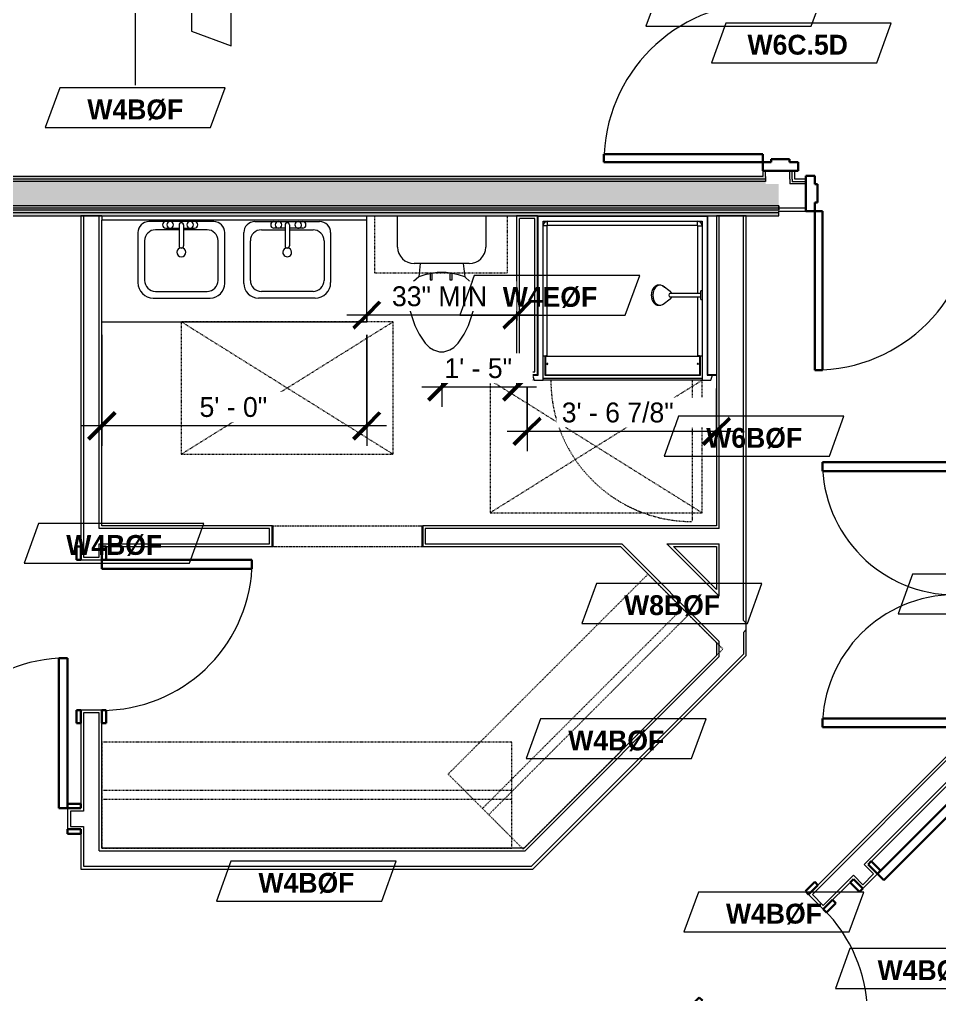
# Model space of a CAD drawing. Header units: inches. Extents: x -4010 to -1872, y 9846 to 12241.
# Drawn here: x -3673.7 to -3465.3, y 10167.8 to 10388.6 of the extents above; entities that cross this region are included whole.
import ezdxf

# ---------------------------------------------------------------- set-up
doc = ezdxf.new("R2010")
doc.units = ezdxf.units.IN
doc.header["$MEASUREMENT"] = 0
doc.linetypes.add('Dash', pattern=[0.25, 0.125, -0.125])
doc.linetypes.add('Overhead', pattern=[0.15625, 0.09375, -0.0625])
for name, color, linetype, lineweight in [('0-1', 7, 'Continuous', 5), ('0-3', 8, 'Continuous', 9), ('A-ANNO-DIMS', 211, 'Continuous', 9), ('A-ANNO-DIMS-48', 211, 'Continuous', 9), ('A-DETL-GENF-3', 92, 'Overhead', 9), ('A-DETL-MEDM', 33, 'Continuous', 30), ('A-DOOR-1', 7, 'Continuous', 9), ('A-DOOR-2', 10, 'Continuous', 30), ('A-DOOR-3', 31, 'Continuous', 9), ('A-DOOR-4', 31, 'Continuous', 30), ('A-DOOR-FRAM-2', 10, 'Continuous', 30), ('A-DOOR-FRAM-3', 31, 'Continuous', 30), ('A-GENM', 5, 'Continuous', 9), ('A-GENM-HDLN', 13, 'Dash', 9), ('A-WALL', 113, 'Continuous', 18), ('A-WALL-2', 250, 'Continuous', 18), ('A-WALL-3', 113, 'Continuous', 9), ('A-WALL-IDEN', 211, 'Continuous', 9), ('I-WALL-1', 21, 'Continuous', 18), ('I-WALL-2', 241, 'Continuous', 5), ('I-WALL-3', 7, 'Continuous', 9), ('I-WALL-4', 2, 'Continuous', 9), ('P-SANR-FIXT', 6, 'Continuous', 9), ('P-SANR-FIXT-HDLN', 131, 'Dash', 9), ('Q-CASE', 31, 'Continuous', 9), ('Q-CASE-2', 31, 'Dash', 9), ('Q-CASE-HDLN', 31, 'Dash', 9)]:
    doc.layers.add(name, color=color, linetype=linetype, lineweight=lineweight)
doc.styles.add('Century Gothic', font='ufonts.com_century-gothic.ttf', dxfattribs={"height": 4.5})
doc.styles.add('Century Gothic_B', font='GOTHICB.TTF', dxfattribs={"height": 4.5})
doc.dimstyles.new('OD_1__HACK_2', dxfattribs={"dimscale": 12, "dimtxt": 4.698757, "dimasz": 0.5, "dimexe": 0.375, "dimexo": 0.25, "dimgap": 0.0625, "dimtad": 1, "dimdec": 4, "dimrnd": 0.0625, "dimzin": 3, "dimdsep": 46, "dimlunit": 4, "dimtxsty": 'Century Gothic', "dimblk1": 'OBLIQUE', "dimblk2": 'OBLIQUE', "dimsah": 1, "dimcen": 0.09, "dimdle": 0.375, "dimazin": 0, "dimtfac": 1, "dimtdec": 4, "dimtix": 1, "dimtmove": 0, "dimatfit": 3, "dimfxl": 1, "dimtvp": 1, "dimtfill": 1, "dimfrac": 2, "dimtolj": 1, "dimtzin": 0, "dimarcsym": 2})

# ---------------------------------------------------------------- blocks, each defined once
blk = doc.blocks.new('HOLLOW METAL - UNIT DOOR-2191978-UNITS PLANS - 3RD FLOOR')
at = {"layer": 'A-DOOR-1'}
blk.add_arc((18, 3.875), 36, 90, 180, dxfattribs=at)
at = {"layer": 'A-DOOR-2'}
for p, q in [((18, 39.875), (16.25, 39.875)), ((16.25, 39.875), (16.25, 3.875)), ((18, 3.875), (18, 39.875)), ((16.25, 3.875), (18, 3.875))]:
    blk.add_line(p, q, dxfattribs=at)
at = {"layer": 'A-DOOR-FRAM-2'}
for p, q in [((-18, 3.875), (-20, 3.875)), ((-20, 3.875), (-20, -4.125)), ((-18, 1.9375), (-18, 3.875)), ((18, 3.875), (18, 1.9375)), ((20, 3.875), (18, 3.875)), ((20, -4.125), (20, 3.875)), ((-17.375, 1.9375), (-18, 1.9375)), ((-17.375, -2.1875), (-17.375, 1.9375)), ((18, 1.9375), (17.375, 1.9375)), ((17.375, 1.9375), (17.375, -2.1875)), ((-18, -4.125), (-18, -2.1875)), ((-18, -2.1875), (-17.375, -2.1875)), ((17.375, -2.1875), (18, -2.1875)), ((18, -2.1875), (18, -4.125)), ((-20, -4.125), (-18, -4.125)), ((18, -4.125), (20, -4.125))]:
    blk.add_line(p, q, dxfattribs=at)
blk = doc.blocks.new('HOLLOW METAL - UNIT DOOR-2191977-UNITS PLANS - 3RD FLOOR')
at = {"layer": 'A-DOOR-1'}
blk.add_arc((18, -3.875), 36, 180, 270, dxfattribs=at)
at = {"layer": 'A-DOOR-2'}
for p, q in [((16.25, -3.875), (18, -3.875)), ((16.25, -39.875), (16.25, -3.875)), ((18, -3.875), (18, -39.875)), ((18, -39.875), (16.25, -39.875))]:
    blk.add_line(p, q, dxfattribs=at)
at = {"layer": 'A-DOOR-FRAM-2'}
for p, q in [((-20, 4.125), (-18, 4.125)), ((-20, -3.875), (-20, 4.125)), ((-18, 4.125), (-18, 2.1875)), ((18, 4.125), (20, 4.125)), ((18, 2.1875), (18, 4.125)), ((20, 4.125), (20, -3.875)), ((-18, 2.1875), (-17.375, 2.1875)), ((-17.375, 2.1875), (-17.375, -1.9375)), ((17.375, 2.1875), (18, 2.1875)), ((17.375, -1.9375), (17.375, 2.1875)), ((-18, -1.9375), (-18, -3.875)), ((-17.375, -1.9375), (-18, -1.9375)), ((18, -1.9375), (17.375, -1.9375)), ((18, -3.875), (18, -1.9375)), ((-18, -3.875), (-20, -3.875)), ((20, -3.875), (18, -3.875))]:
    blk.add_line(p, q, dxfattribs=at)
blk = doc.blocks.new('CTR - 1st Phase - Common Walls_rvt-1-UNITS PLANS - 3RD FLOOR')
at = {"layer": 'I-WALL-1'}
blk.add_hatch(color=256, dxfattribs=at).paths.add_polyline_path([(-3501.67, 10344.15), (-3501.67, 10344.78), (-3852.47, 10344.78), (-3852.47, 10344.15), (-3512.01, 10344.15)], flags=0)
at = {"layer": 'I-WALL-2'}
for points in [[(-3504.67, 10352.4), (-3504.67, 10353.03), (-3757.49, 10353.03), (-3757.49, 10352.84), (-3795.49, 10352.84), (-3795.49, 10353.03), (-3852.47, 10353.03), (-3852.47, 10352.4), (-3529.16, 10352.4)], [(-3504.67, 10351.9), (-3504.67, 10352.4), (-3852.47, 10352.4), (-3852.47, 10351.9), (-3529.16, 10351.9)], [(-3501.67, 10346.4), (-3501.67, 10351.34), (-3504.67, 10351.34), (-3504.67, 10351.9), (-3852.47, 10351.9), (-3852.47, 10346.4), (-3512.01, 10346.4)], [(-3501.67, 10345.9), (-3501.67, 10346.4), (-3852.47, 10346.4), (-3852.47, 10345.9), (-3512.01, 10345.9)], [(-3501.67, 10345.4), (-3501.67, 10345.9), (-3852.47, 10345.9), (-3852.47, 10345.4), (-3512.01, 10345.4)], [(-3501.67, 10344.78), (-3501.67, 10345.4), (-3852.47, 10345.4), (-3852.47, 10344.78), (-3512.01, 10344.78)]]:
    blk.add_hatch(color=256, dxfattribs=at).paths.add_polyline_path(points, flags=0)
at = {"layer": 'A-WALL-2'}
for p, q in [((-3504.67, 10353.03), (-3504.67, 10354.31)), ((-3504.67, 10353.03), (-3504.67, 10352.4)), ((-3499.17, 10352.46), (-3499.17, 10354.31)), ((-3498.67, 10352.46), (-3498.67, 10354.31)), ((-3504.67, 10352.4), (-3852.47, 10352.4)), ((-3504.67, 10351.9), (-3852.47, 10351.9)), ((-3504.67, 10352.4), (-3504.67, 10351.9)), ((-3499.17, 10352.46), (-3499.17, 10351.84)), ((-3499.17, 10351.84), (-3499.17, 10351.34)), ((-3495.52, 10351.34), (-3499.17, 10351.34)), ((-3498.67, 10352.46), (-3498.67, 10351.84)), ((-3495.52, 10351.84), (-3498.67, 10351.84)), ((-3501.67, 10346.4), (-3852.47, 10346.4)), ((-3501.67, 10345.9), (-3501.67, 10346.4)), ((-3501.67, 10346.4), (-3501.67, 10345.9)), ((-3501.67, 10345.9), (-3852.47, 10345.9)), ((-3501.67, 10345.4), (-3852.47, 10345.4)), ((-3501.67, 10344.78), (-3852.47, 10344.78)), ((-3501.67, 10345.84), (-3501.67, 10345.9)), ((-3501.67, 10345.9), (-3501.67, 10345.84)), ((-3501.67, 10345.4), (-3501.67, 10345.84)), ((-3495.52, 10345.84), (-3501.67, 10345.84)), ((-3501.67, 10345.84), (-3501.67, 10345.4))]:
    blk.add_line(p, q, dxfattribs=at)
at = {"layer": 'I-WALL-3'}
for p, q in [((-3505.3, 10353.03), (-3757.49, 10353.03)), ((-3505.3, 10354.31), (-3505.3, 10353.03)), ((-3498.05, 10352.46), (-3498.05, 10354.31)), ((-3495.52, 10352.46), (-3498.05, 10352.46)), ((-3852.47, 10344.15), (-3556.3, 10344.15)), ((-3517.8, 10344.15), (-3501.67, 10344.15)), ((-3501.67, 10344.15), (-3501.67, 10345.21)), ((-3501.67, 10345.21), (-3495.52, 10345.21))]:
    blk.add_line(p, q, dxfattribs=at)
at = {"layer": '0-3'}
for name, p, rotation in [('HOLLOW METAL - UNIT DOOR-2191977-UNITS PLANS - 3RD FLOOR', (-3501.42, 10374.31), 270.0000000000063), ('HOLLOW METAL - UNIT DOOR-2191978-UNITS PLANS - 3RD FLOOR', (-3475.52, 10349.09), 180)]:
    blk.add_blockref(name, p, dxfattribs=dict(at, rotation=rotation))
blk = doc.blocks.new('SWING - SINGLE - FLUSH - 2-10 x 6-8 - PRIVACY-3199407-UNITS PLANS - 3RD FLOOR')
at = {"layer": 'A-DOOR-3'}
blk.add_arc((17, 2.37), 34.07, 93.3657, 180, dxfattribs=at)
at = {"layer": 'A-DOOR-4'}
for p, q in [((15, 2.37), (15, 36.38)), ((17, 36.38), (15, 36.38)), ((17, 2.37), (17, 36.38)), ((17, 2.37), (15, 2.37))]:
    blk.add_line(p, q, dxfattribs=at)
at = {"layer": 'A-DOOR-FRAM-3'}
for p, q in [((-17, 3.37), (-20, 3.37)), ((-20, 3.37), (-20, 2.37)), ((-20, 2.37), (-17, 2.37)), ((-17, 2.37), (-17, 3.37)), ((20, 3.37), (17, 3.37)), ((17, 3.37), (17, 2.37)), ((17, 2.37), (20, 2.37)), ((20, 2.37), (20, 3.37)), ((-17, -2.38), (-20, -2.38)), ((-20, -2.38), (-20, -3.38)), ((-20, -3.38), (-17, -3.38)), ((-17, -3.38), (-17, -2.38)), ((20, -2.38), (17, -2.38)), ((17, -2.38), (17, -3.38)), ((17, -3.38), (20, -3.38)), ((20, -3.38), (20, -2.38))]:
    blk.add_line(p, q, dxfattribs=at)
blk = doc.blocks.new('SWING - SINGLE - FLUSH - 2-10 x 6-8 - PASSAGE-3199423-UNITS PLANS - 3RD FLOOR')
at = {"layer": 'A-DOOR-3'}
blk.add_arc((17, -2.37), 34.07, 180, 266.6343, dxfattribs=at)
at = {"layer": 'A-DOOR-4'}
for p, q in [((15, -2.37), (15, -36.38)), ((17, -2.37), (15, -2.37)), ((17, -2.37), (17, -36.38)), ((17, -36.38), (15, -36.38))]:
    blk.add_line(p, q, dxfattribs=at)
at = {"layer": 'A-DOOR-FRAM-3'}
for p, q in [((-20, 2.38), (-20, 3.38)), ((-20, 3.38), (-17, 3.38)), ((-17, 2.38), (-20, 2.38)), ((-17, 3.38), (-17, 2.38)), ((17, 2.38), (17, 3.38)), ((17, 3.38), (20, 3.38)), ((20, 2.38), (17, 2.38)), ((20, 3.38), (20, 2.38)), ((-20, -2.37), (-17, -2.37)), ((-20, -3.37), (-20, -2.37)), ((-17, -3.37), (-20, -3.37)), ((-17, -2.37), (-17, -3.37)), ((17, -2.37), (20, -2.37)), ((17, -3.37), (17, -2.37)), ((20, -3.37), (17, -3.37)), ((20, -2.37), (20, -3.37))]:
    blk.add_line(p, q, dxfattribs=at)
blk = doc.blocks.new('Door-Opening - 34_ x 80_-3928451-UNITS PLANS - 3RD FLOOR')
at = {"layer": 'A-DETL-GENF-3'}
for p, q in [((-17.32, 2.37), (16.68, 2.37)), ((16.68, -2.38), (-17.32, -2.38))]:
    blk.add_line(p, q, dxfattribs=at)
at = {"layer": 'A-DETL-MEDM'}
for p, q in [((-17.32, -2.38), (-17.32, 2.37)), ((16.68, 2.37), (16.68, -2.38))]:
    blk.add_line(p, q, dxfattribs=at)
blk = doc.blocks.new('OD_CW_Closet - OD_CW_Closet-3851051-UNITS PLANS - 3RD FLOOR')
at = {"layer": 'Q-CASE-HDLN'}
for p, q in [((64.78, 24), (0.74, 24)), ((0.74, 24), (0.74, 0)), ((64.78, 0), (64.78, 24)), ((0.74, 13), (64.78, 13)), ((0.74, 11), (64.78, 11)), ((0.74, 0), (64.78, 0))]:
    blk.add_line(p, q, dxfattribs=at)
blk = doc.blocks.new('OD_CW_Closet - OD_CW_Closet-3845043-UNITS PLANS - 3RD FLOOR')
at = {"layer": 'Q-CASE-HDLN'}
for p, q in [((93.63, 24), (0.74, 24)), ((0.74, 24), (0.74, 0)), ((93.63, 0), (93.63, 24)), ((0.74, 13), (93.63, 13)), ((0.74, 11), (93.63, 11)), ((0.74, 0), (93.63, 0))]:
    blk.add_line(p, q, dxfattribs=at)
blk = doc.blocks.new('SWING - DOUBLE - FLUSH - 5-0 x 6-8 - DUMMY-3700318-UNITS PLANS - 3RD FLOOR')
at = {"layer": 'A-DOOR-3'}
for p, q in [((-33, 2.375), (-33, 3.375)), ((-33, 3.375), (-30, 3.375)), ((-30, 2.375), (-33, 2.375)), ((-30, 3.375), (-30, 2.375)), ((30, 2.375), (30, 3.375)), ((30, 3.375), (33, 3.375)), ((33, 2.375), (30, 2.375)), ((33, 3.375), (33, 2.375)), ((-33, -2.375), (-30, -2.375)), ((-33, -3.375), (-33, -2.375)), ((-30, -3.375), (-33, -3.375)), ((-30, -2.375), (-30, -3.375)), ((30, -2.375), (33, -2.375)), ((30, -3.375), (30, -2.375)), ((33, -3.375), (30, -3.375)), ((33, -2.375), (33, -3.375))]:
    blk.add_line(p, q, dxfattribs=at)
for centre, start, end in [((-30, -2.375), 270, 0), ((30, -2.375), 180, 270)]:
    blk.add_arc(centre, 30, start, end, dxfattribs=at)
at = {"layer": 'A-DOOR-4'}
for p, q in [((-28, -2.375), (-30, -2.375)), ((-30, -3.375), (-30, -32.375)), ((-28, -32.375), (-28, -2.375)), ((28, -2.375), (30, -2.375)), ((28, -32.375), (28, -2.375)), ((30, -3.375), (30, -32.375)), ((-30, -32.375), (-28, -32.375)), ((30, -32.375), (28, -32.375))]:
    blk.add_line(p, q, dxfattribs=at)
blk = doc.blocks.new('SWING - SINGLE - FLUSH - 2-10 x 6-8 - PRIVACY-3199405-UNITS PLANS - 3RD FLOOR')
at = {"layer": 'A-DOOR-3'}
blk.add_arc((17, -2.37), 34.07, 180, 266.6343, dxfattribs=at)
at = {"layer": 'A-DOOR-4'}
for p, q in [((15, -2.37), (15, -36.38)), ((17, -2.37), (15, -2.37)), ((17, -2.37), (17, -36.38)), ((17, -36.38), (15, -36.38))]:
    blk.add_line(p, q, dxfattribs=at)
at = {"layer": 'A-DOOR-FRAM-3'}
for p, q in [((-20, 2.38), (-20, 3.38)), ((-20, 3.38), (-17, 3.38)), ((-17, 2.38), (-20, 2.38)), ((-17, 3.38), (-17, 2.38)), ((17, 2.38), (17, 3.38)), ((17, 3.38), (20, 3.38)), ((20, 2.38), (17, 2.38)), ((20, 3.38), (20, 2.38)), ((-20, -2.37), (-17, -2.37)), ((-20, -3.37), (-20, -2.37)), ((-17, -3.37), (-20, -3.37)), ((-17, -2.37), (-17, -3.37)), ((17, -2.37), (20, -2.37)), ((17, -3.37), (17, -2.37)), ((20, -3.37), (17, -3.37)), ((20, -2.37), (20, -3.37))]:
    blk.add_line(p, q, dxfattribs=at)
blk = doc.blocks.new('M_Sink Vanity-Square - 500 x 440mm-1372835-UNITS PLANS - 3RD FLOOR')
at = {"layer": 'P-SANR-FIXT'}
for p, q in [((-5.72, 10.23), (7.14, 10.23)), ((-9.22, -4.59), (-9.22, 6.73)), ((-5.22, 8.73), (6.46, 8.73)), ((10.46, 6.91), (10.46, -4.59)), ((-7.72, -2.72), (-7.72, 6.23)), ((8.96, 6.23), (8.96, -2.72)), ((0.12, -6.33), (0.12, -1.59)), ((1.12, -6.33), (1.12, -1.59)), ((0.12, -5.22), (-5.22, -5.22)), ((-2.88, -5.59), (0.12, -5.59)), ((6.46, -5.22), (1.12, -5.22)), ((1.12, -5.59), (3.62, -5.59)), ((7.96, -7.09), (-6.72, -7.09)), ((3.62, -7.09), (-2.88, -7.09))]:
    blk.add_line(p, q, dxfattribs=at)
for centre, radius, start, end in [((-5.72, 6.73), 3.5, 90, 180), ((7.14, 6.91), 3.32, 360, 90), ((-5.22, 6.23), 2.5, 90, 180), ((6.46, 6.23), 2.5, 360, 90), ((0.62, -0.13), 1, 360, 180), ((0.62, -0.13), 1, 180, 0), ((0.62, -1.59), 0.5, 360, 180), ((-5.22, -2.72), 2.5, 180, 270), ((6.46, -2.72), 2.5, 270, 360), ((-6.72, -4.59), 2.5, 180, 270), ((-2.88, -6.34), 0.75, 90, 270), ((-1.88, -6.34), 0.75, 360, 180), ((-1.88, -6.34), 0.75, 180, 0), ((0.62, -6.33), 0.5, 180, 0), ((2.62, -6.34), 0.75, 0, 180), ((2.62, -6.34), 0.75, 180, 0), ((3.62, -6.34), 0.75, 270, 90), ((7.96, -4.59), 2.5, 270, 0)]:
    blk.add_arc(centre, radius, start, end, dxfattribs=at)
blk = doc.blocks.new('Toilet-Domestic-3D - Toilet-Domestic-3D-1352612-UNITS PLANS - 3RD FLOOR')
at = {"layer": 'P-SANR-FIXT'}
for p, q in [((-9.98, 11.75), (-9.98, 18.86)), ((9.98, 18.86), (9.98, 11.75)), ((6.25, 8.02), (-6.25, 8.02)), ((-4.86, 8.02), (-5.21, 5)), ((4.86, 8.02), (5.21, 5)), ((-5.21, 5), (-6.4, 4)), ((-3.84, 5.5), (-5.21, 5)), ((-2.61, 5.72), (-3.84, 5.5)), ((-1, 6), (-2.12, 5.8)), ((1, 6), (-1, 6)), ((1.89, 5.84), (1, 6)), ((3.84, 5.5), (2.38, 5.76)), ((5.21, 5), (3.84, 5.5)), ((6.4, 4), (5.21, 5)), ((-6.97, 3), (-7.24, 2)), ((-6.4, 4), (-6.97, 3)), ((6.97, 3), (6.4, 4)), ((7.24, 2), (6.97, 3)), ((-7.41, 1), (-7.5, 0)), ((-7.5, 0), (-7.33, -1.99)), ((-7.24, 2), (-7.41, 1)), ((7.41, 1), (7.24, 2)), ((7.33, -1.99), (7.5, 0)), ((7.5, 0), (7.41, 1)), ((-7.33, -1.99), (-6.79, -4)), ((6.79, -4), (7.33, -1.99)), ((-6.79, -4), (-6.06, -6)), ((6.06, -6), (6.79, -4)), ((-6.06, -6), (-5.13, -8)), ((5.13, -8), (6.06, -6)), ((-5.13, -8), (-3.74, -10)), ((3.74, -10), (5.13, -8)), ((-3.74, -10), (-2.74, -11)), ((-2.74, -11), (-1.87, -11.5)), ((1.87, -11.5), (2.74, -11)), ((2.74, -11), (3.74, -10)), ((-1.87, -11.5), (-0.5, -12)), ((-0.5, -12), (0.5, -12)), ((0.5, -12), (1.87, -11.5))]:
    blk.add_line(p, q, dxfattribs=at)
for centre, start, end in [((-6.25, 11.75), 180, 270), ((6.25, 11.75), 270, 360)]:
    blk.add_arc(centre, 3.73, start, end, dxfattribs=at)
blk = doc.blocks.new('Bath Vanity - Bath Vanity 60_-3668790-UNITS PLANS - 3RD FLOOR')
at = {"layer": 'Q-CASE'}
for p, q in [((30.74, 24), (-29.26, 24)), ((-29.26, 24), (-29.26, 1))]:
    blk.add_line(p, q, dxfattribs=at)
blk = doc.blocks.new('ADA Clearances - 30_x48_-3255449-UNITS PLANS - 3RD FLOOR')
at = {"layer": 'A-GENM-HDLN'}
for p, q in [((15, -24), (-15, 24)), ((-15, -24), (15, 24)), ((15, 24), (-15, 24)), ((15, -24), (15, 24)), ((-15, -14), (-15, -24)), ((-15, -24), (15, -24))]:
    blk.add_line(p, q, dxfattribs=at)
blk = doc.blocks.new('BATHROOM MIRROR - BATHROOM MIRROR  60_-3802719-UNITS PLANS - 3RD FLOOR')
at = {"layer": 'Q-CASE'}
for p, q in [((-29.26, -23), (30.74, -23)), ((-29.26, -23), (-29.26, -24)), ((30.74, -24), (-29.26, -24)), ((30.74, -24), (30.74, -23))]:
    blk.add_line(p, q, dxfattribs=at)
blk = doc.blocks.new('300 Series Wall Hung Cabinet_326 - 30_-2909953-UNITS PLANS - 3RD FLOOR')
at = {"layer": 'Q-CASE'}
for p, q in [((-2.01, 14.69), (-2.5, 14.69)), ((-2.5, 14.69), (-2.5, 13.19)), ((-2.01, 13.19), (-2.01, 14.69)), ((2.49, 14.69), (2, 14.69)), ((2, 14.69), (2, 13.19)), ((2.49, 13.19), (2.49, 14.69)), ((-2.01, 13.19), (-2.5, 13.19)), ((2.49, 13.19), (2, 13.19))]:
    blk.add_line(p, q, dxfattribs=at)
at = {"layer": 'Q-CASE-2'}
for p, q in [((-15, 0.19), (-15, 13.19)), ((-15, 13.19), (15, 13.19)), ((15, 13.19), (15, 0.19)), ((15, 0.19), (-15, 0.19))]:
    blk.add_line(p, q, dxfattribs=at)
blk = doc.blocks.new('4LBS24238A75FTB_V2 - 4LBS24238A75FTB_V2-V32-UNITS PLANS - 3RD FLOOR')
at = {"layer": 'P-SANR-FIXT'}
for p, q in [((0, -0.5), (38.5, -0.5)), ((0, -36.5), (0, -0.5)), ((0.12, -36.62), (0.12, -0.63)), ((0.12, -0.63), (38.38, -0.63)), ((1.25, -37.75), (1.25, -1.75)), ((1.25, -1.75), (37.25, -1.75)), ((1.42, -2.2), (1.4, -2.22)), ((1.58, -2.01), (1.51, -2.08)), ((1.73, -1.9), (1.7, -1.92)), ((1.78, -1.87), (1.75, -1.89)), ((2.01, -1.78), (1.93, -1.8)), ((2.25, -1.77), (2.25, -1.75)), ((36.25, -1.77), (2.25, -1.77)), ((36.25, -1.77), (36.25, -1.75)), ((36.57, -1.8), (36.49, -1.78)), ((36.8, -1.92), (36.77, -1.9)), ((36.99, -2.08), (36.92, -2.01)), ((37.1, -2.23), (37.08, -2.2)), ((37.25, -1.75), (37.25, -17.52)), ((38.38, -0.63), (38.38, -36.62)), ((38.5, -0.5), (38.5, -36.5)), ((1.3, -2.43), (1.28, -2.51)), ((2.2, -32.27), (2.2, -2.75)), ((36.25, -2.7), (2.25, -2.7)), ((36.3, -18.11), (36.3, -2.75)), ((37.22, -2.51), (37.2, -2.43)), ((36.3, -32.27), (36.3, -18.89)), ((37.25, -19.48), (37.25, -37.75)), ((1.62, -32.27), (1.62, -36.62)), ((36.75, -32.38), (1.75, -32.38)), ((1.75, -32.38), (1.75, -36.5)), ((2.2, -32.27), (36.3, -32.27)), ((36.75, -36.5), (36.75, -32.38)), ((36.88, -36.62), (36.88, -32.27)), ((0, -36.5), (-2.02, -36.5)), ((-2.02, -36.5), (-2.02, -36.62)), ((-2.02, -36.62), (0.12, -36.62)), ((-1.13, -36.62), (-0.75, -37.75)), ((1.25, -37.25), (37.25, -37.25)), ((1.25, -37.75), (1.25, -37.25)), ((1.62, -36.62), (36.88, -36.62)), ((1.75, -36.5), (36.75, -36.5)), ((37.25, -37.25), (37.25, -37.75)), ((38.38, -36.62), (40.52, -36.62)), ((40.52, -36.5), (38.5, -36.5)), ((39.25, -37.75), (39.63, -36.62)), ((40.52, -36.62), (40.52, -36.5)), ((-0.75, -37.75), (1.25, -37.75)), ((37.25, -37.75), (1.25, -37.75)), ((37.25, -37.75), (39.25, -37.75))]:
    blk.add_line(p, q, dxfattribs=at)
for centre, radius, start, end in [((2.25, -2.75), 1, 90, 180), ((36.25, -2.75), 1, 0, 90), ((2.2, -34.06), 0.125, 0, 180), ((2.2, -34.06), 0.125, 180, 0), ((36.3, -34.06), 0.125, 0, 180), ((36.3, -34.06), 0.125, 180, 0)]:
    blk.add_arc(centre, radius, start, end, dxfattribs=at)
for centre, start_param, end_param in [((2.2, -32.28), 1.570796, 3.141593), ((36.3, -32.28), 0, 1.570796)]:
    blk.add_ellipse(centre, major_axis=(0.95, 0), ratio=0.019505, start_param=start_param, end_param=end_param, dxfattribs=at)
for points, knots in [([(2.25, -1.77), (2.18, -1.77), (2.05, -1.78), (1.8, -1.86), (1.52, -2.04), (1.34, -2.32), (1.26, -2.57), (1.25, -2.7), (1.25, -2.77)], [0, 0, 0, 0, 0.125, 0.25, 0.5, 0.75, 0.875, 1, 1, 1, 1]), ([(1.35, -2.32), (1.38, -2.25), (1.45, -2.14), (1.54, -2.04), (1.59, -2)], [-0.7170738, -0.7170738, -0.7170738, -0.7170738, -0.5714286, -0.4611793, -0.4611793, -0.4611793, -0.4611793]), ([(1.75, -1.88), (1.77, -1.87), (1.86, -1.82), (2.03, -1.77), (2.17, -1.75), (2.25, -1.75)], [-0.3333068, -0.3333068, -0.3333068, -0.3333068, -0.2857143, -0.1428571, 0, 0, 0, 0]), ([(36.25, -1.75), (36.31, -1.75), (36.42, -1.76), (36.59, -1.8), (36.7, -1.85), (36.75, -1.88)], [-1, -1, -1, -1, -0.8928571, -0.7857143, -0.6666667, -0.6666667, -0.6666667, -0.6666667]), ([(37.25, -2.77), (37.25, -2.7), (37.24, -2.57), (37.16, -2.32), (36.98, -2.04), (36.7, -1.86), (36.45, -1.78), (36.32, -1.77), (36.25, -1.77)], [0, 0, 0, 0, 0.125, 0.25, 0.5, 0.75, 0.875, 1, 1, 1, 1]), ([(36.75, -1.88), (36.79, -1.91), (36.89, -1.97), (36.97, -2.05), (37.01, -2.1)], [-0.6665731, -0.6665731, -0.6665731, -0.6665731, -0.5714286, -0.4475924, -0.4475924, -0.4475924, -0.4475924]), ([(2.25, -2.7), (2.24, -2.7), (2.24, -2.7), (2.23, -2.7), (2.22, -2.71), (2.22, -2.71), (2.21, -2.72), (2.21, -2.73), (2.2, -2.74), (2.2, -2.74), (2.2, -2.75), (2.2, -2.75)], [-1, -1, -1, -1, -0.833333, -0.75, -0.666667, -0.583333, -0.416667, -0.333333, -0.208333, -0.083333, 0, 0, 0, 0]), ([(36.3, -2.75), (36.3, -2.74), (36.3, -2.74), (36.3, -2.73), (36.29, -2.72), (36.29, -2.72), (36.28, -2.71), (36.27, -2.71), (36.26, -2.7), (36.26, -2.7), (36.25, -2.7), (36.25, -2.7)], [-1, -1, -1, -1, -0.833333, -0.75, -0.666667, -0.583333, -0.416667, -0.333333, -0.208333, -0.083333, 0, 0, 0, 0]), ([(37.12, -2.25), (37.13, -2.27), (37.16, -2.33), (37.18, -2.38), (37.19, -2.42)], [-0.3333068, -0.3333068, -0.3333068, -0.3333068, -0.2857143, -0.2174647, -0.2174647, -0.2174647, -0.2174647])]:
    blk.add_open_spline(points, degree=3, knots=knots, dxfattribs=at)
for points in [[(1.63, -1.97), (1.67, -1.94), (1.71, -1.91), (1.75, -1.88)], [(2.25, -2.7), (2.25, -2.62), (2.25, -2.45), (2.25, -2.22), (2.25, -2.03), (2.25, -1.88), (2.25, -1.82), (2.25, -1.8)], [(36.25, -2.7), (36.25, -2.62), (36.25, -2.45), (36.25, -2.22), (36.25, -2.03), (36.25, -1.88), (36.25, -1.82), (36.25, -1.8)], [(37.04, -2.14), (37.07, -2.18), (37.09, -2.21), (37.12, -2.25)], [(1.25, -2.75), (1.25, -2.74), (1.25, -2.72), (1.25, -2.71)], [(2.2, -2.75), (2.12, -2.75), (1.95, -2.75), (1.72, -2.75), (1.52, -2.76), (1.37, -2.76), (1.27, -2.76), (1.25, -2.77), (1.25, -2.77)], [(36.3, -2.75), (36.38, -2.75), (36.55, -2.75), (36.78, -2.75), (36.98, -2.76), (37.13, -2.76), (37.23, -2.76), (37.25, -2.77), (37.25, -2.77)], [(37.25, -2.67), (37.25, -2.7), (37.25, -2.72), (37.25, -2.75)]]:
    blk.add_open_spline(points, degree=3, dxfattribs=at)
at = {"layer": 'P-SANR-FIXT-HDLN'}
blk.add_line((35, -37.75), (35, -69.75), dxfattribs=at)
blk.add_arc((35, -37.75), 32, 180, 270, dxfattribs=at)
blk = doc.blocks.new('Shower Head - Shower Head-3260035-UNITS PLANS - 3RD FLOOR')
at = {"layer": 'P-SANR-FIXT'}
for p, q in [((-2.28, 9.81), (-2.28, 9.54)), ((2.28, 9.54), (2.28, 9.81)), ((-2.02, 8.78), (-0.84, 7.19)), ((-0.39, 7.27), (-0.39, 6.01)), ((0.39, 6.01), (0.39, 7.27)), ((0.84, 7.19), (2.02, 8.78)), ((-0.98, 0.26), (-0.98, 0)), ((-0.98, 0.26), (0.98, 0.26)), ((0.98, 0), (-0.98, 0)), ((-0.39, 1), (-0.39, 0.26)), ((0.39, 0.26), (0.39, 1)), ((0.98, 0), (0.98, 0.26))]:
    blk.add_line(p, q, dxfattribs=at)
at = {"layer": 'P-SANR-FIXT', "flags": 128}
for points in [[(0, 11.49), (-0.09, 11.49), (-0.18, 11.48), (-0.27, 11.48), (-0.35, 11.47), (-0.44, 11.46), (-0.53, 11.44), (-0.62, 11.43), (-0.7, 11.41), (-0.79, 11.39), (-0.87, 11.36), (-0.95, 11.34), (-1.03, 11.31), (-1.11, 11.28), (-1.19, 11.25), (-1.26, 11.21), (-1.34, 11.17), (-1.41, 11.13), (-1.48, 11.09), (-1.55, 11.05), (-1.61, 11), (-1.68, 10.95), (-1.74, 10.9), (-1.8, 10.85), (-1.85, 10.8), (-1.9, 10.74), (-1.95, 10.69), (-2, 10.63), (-2.04, 10.57), (-2.08, 10.51), (-2.12, 10.44), (-2.15, 10.38), (-2.18, 10.31), (-2.21, 10.25), (-2.23, 10.18), (-2.25, 10.11), (-2.26, 10.04), (-2.27, 9.97), (-2.28, 9.9), (-2.28, 9.83), (-2.28, 9.81)], [(2.28, 9.81), (2.28, 9.88), (2.28, 9.95), (2.27, 10.02), (2.25, 10.09), (2.24, 10.16), (2.21, 10.23), (2.19, 10.3), (2.16, 10.36), (2.13, 10.43), (2.09, 10.49), (2.05, 10.55), (2.01, 10.61), (1.97, 10.67), (1.92, 10.73), (1.86, 10.79), (1.81, 10.84), (1.75, 10.89), (1.69, 10.94), (1.63, 10.99), (1.57, 11.04), (1.5, 11.08), (1.43, 11.12), (1.36, 11.16), (1.28, 11.2), (1.21, 11.24), (1.13, 11.27), (1.05, 11.3), (0.97, 11.33), (0.89, 11.36), (0.81, 11.38), (0.72, 11.4), (0.64, 11.42), (0.55, 11.44), (0.47, 11.45), (0.38, 11.46), (0.29, 11.47), (0.2, 11.48), (0.11, 11.49), (0.02, 11.49), (0, 11.49)], [(-0.84, 7.19), (-0.81, 7.16), (-0.79, 7.13), (-0.76, 7.1), (-0.73, 7.08), (-0.7, 7.05), (-0.68, 7.03), (-0.65, 7.01), (-0.62, 6.98), (-0.59, 6.97), (-0.56, 6.95), (-0.53, 6.93), (-0.49, 6.91), (-0.46, 6.9), (-0.43, 6.89), (-0.4, 6.87)], [(0.39, 6.87), (0.43, 6.88), (0.46, 6.9), (0.49, 6.91), (0.52, 6.93), (0.55, 6.94), (0.58, 6.96), (0.61, 6.98), (0.64, 7), (0.67, 7.03), (0.7, 7.05), (0.73, 7.07), (0.76, 7.1), (0.78, 7.13), (0.81, 7.16), (0.83, 7.19), (0.84, 7.19)], [(-0.39, 6.01), (-0.39, 5.81), (-0.39, 5.6), (-0.39, 5.38), (-0.39, 5.15), (-0.39, 4.92), (-0.39, 4.68), (-0.39, 4.43), (-0.39, 4.18), (-0.39, 3.93), (-0.39, 3.67), (-0.39, 3.4), (-0.39, 3.13), (-0.39, 2.86), (-0.39, 2.59), (-0.39, 2.31), (-0.39, 2.03), (-0.39, 1.75), (-0.39, 1.46), (-0.39, 1.18), (-0.39, 1)], [(0.39, 1), (0.39, 1.29), (0.39, 1.57), (0.39, 1.85), (0.39, 2.13), (0.39, 2.41), (0.39, 2.69), (0.39, 2.96), (0.39, 3.23), (0.39, 3.5), (0.39, 3.76), (0.39, 4.02), (0.39, 4.27), (0.39, 4.52), (0.39, 4.77), (0.39, 5), (0.39, 5.23), (0.39, 5.46), (0.39, 5.67), (0.39, 5.88), (0.39, 6.01)]]:
    blk.add_lwpolyline(points, dxfattribs=at)
at = {"layer": 'P-SANR-FIXT'}
for centre, major_axis, start_param, end_param in [((0, 9.54), (-2.28, 0), 4.712389, 6.956384), ((0, 9.54), (2.28, 0), 5.609987, 7.853982), ((0, 7.27), (-0.394, 0), 4.712389, 6.283185), ((0, 7.27), (-0.394, 0), 3.141593, 4.712389)]:
    blk.add_ellipse(centre, major_axis=major_axis, ratio=0.707107, start_param=start_param, end_param=end_param, dxfattribs=at)
blk = doc.blocks.new('M_Sink Vanity-Square - 500 x 440mm-1352614-UNITS PLANS - 3RD FLOOR')
at = {"layer": 'P-SANR-FIXT'}
for p, q in [((7.96, 7.09), (-6.72, 7.09)), ((3.62, 7.09), (-2.88, 7.09)), ((-9.22, 4.59), (-9.22, -6.73)), ((0.12, 5.22), (-5.22, 5.22)), ((-2.88, 5.59), (0.12, 5.59)), ((0.12, 6.33), (0.12, 1.59)), ((1.12, 6.33), (1.12, 1.59)), ((1.12, 5.59), (3.62, 5.59)), ((6.46, 5.22), (1.12, 5.22)), ((10.46, -6.91), (10.46, 4.59)), ((-7.72, 2.72), (-7.72, -6.23)), ((8.96, -6.23), (8.96, 2.72)), ((-5.22, -8.73), (6.46, -8.73)), ((-5.72, -10.23), (7.14, -10.23))]:
    blk.add_line(p, q, dxfattribs=at)
for centre, radius, start, end in [((-6.72, 4.59), 2.5, 90, 180), ((-2.88, 6.34), 0.75, 90, 270), ((-1.88, 6.34), 0.75, 360, 180), ((0.62, 6.33), 0.5, 360, 180), ((2.62, 6.34), 0.75, 360, 180), ((3.62, 6.34), 0.75, 270, 90), ((7.96, 4.59), 2.5, 360, 90), ((-5.22, 2.72), 2.5, 90, 180), ((-1.88, 6.34), 0.75, 180, 0), ((2.62, 6.34), 0.75, 180, 360), ((6.46, 2.72), 2.5, 0, 90), ((0.62, 0.13), 1, 360, 180), ((0.62, 0.13), 1, 180, 0), ((0.62, 1.59), 0.5, 180, 0), ((-5.22, -6.23), 2.5, 180, 270), ((6.46, -6.23), 2.5, 270, 0), ((-5.72, -6.73), 3.5, 180, 270), ((7.14, -6.91), 3.32, 270, 0)]:
    blk.add_arc(centre, radius, start, end, dxfattribs=at)
blk = doc.blocks.new('ADA Clearances - 30_x48_-V86-UNITS PLANS - 3RD FLOOR')
at = {"layer": 'A-GENM-HDLN'}
for p, q in [((15, -24), (-15, 24)), ((-15, -24), (15, 24)), ((15, 24), (-15, 24)), ((-15, 24), (-15, -24)), ((15, -24), (15, 24)), ((-15, -24), (15, -24))]:
    blk.add_line(p, q, dxfattribs=at)
blk = doc.blocks.new('DIMBLOCK41-UNITS PLANS - 3RD FLOOR')
at = {"layer": 'A-ANNO-DIMS-48'}
for p, q in [((-3595.03, 10320.41), (-3595.03, 10326.16)), ((-3561.05, 10320.41), (-3561.05, 10326.16)), ((-3556.55, 10321.66), (-3599.53, 10321.66)), ((-3595.03, 10321.66), (-3595.03, 10320.41)), ((-3561.05, 10321.66), (-3561.05, 10320.41))]:
    blk.add_line(p, q, dxfattribs=at)
at = {"layer": 'A-ANNO-DIMS-48', "lineweight": 50}
for p, q in [((-3595.03, 10321.66), (-3592.03, 10324.66)), ((-3561.05, 10321.66), (-3558.05, 10324.66)), ((-3595.03, 10321.66), (-3598.03, 10318.66)), ((-3561.05, 10321.66), (-3564.05, 10318.66))]:
    blk.add_line(p, q, dxfattribs=at)
at = {"layer": 'A-ANNO-DIMS-48', "color": 0, "insert": (-3589.3, 10328.17), "char_height": 4.5, "width": 27.029, "attachment_point": 1, "line_spacing_factor": 0.984502, "style": 'Century Gothic', "bg_fill": 3, "box_fill_scale": 1.25, "bg_fill_color": 256, "bg_fill_true_color": 13158600, "bg_fill_transparency": 0}
blk.add_mtext('33" MIN', dxfattribs=at)
blk = doc.blocks.new('_Oblique')
at = {"color": 0, "linetype": 'ByBlock', "lineweight": -2}
blk.add_line((-0.5, -0.5), (0.5, 0.5), dxfattribs=at)
blk = doc.blocks.new('DIMBLOCK42-UNITS PLANS - 3RD FLOOR')
at = {"layer": 'A-ANNO-DIMS-48'}
for p, q in [((-3558.68, 10305.15), (-3558.68, 10290.83)), ((-3558.68, 10295.33), (-3558.68, 10305.15)), ((-3515.78, 10305.03), (-3515.78, 10290.83)), ((-3515.78, 10295.33), (-3515.78, 10305.03)), ((-3563.18, 10295.33), (-3511.28, 10295.33))]:
    blk.add_line(p, q, dxfattribs=at)
at = {"layer": 'A-ANNO-DIMS-48', "lineweight": 50}
for p, q in [((-3558.68, 10295.33), (-3555.68, 10298.33)), ((-3515.78, 10295.33), (-3512.78, 10298.33)), ((-3558.68, 10295.33), (-3561.68, 10292.33)), ((-3515.78, 10295.33), (-3518.78, 10292.33))]:
    blk.add_line(p, q, dxfattribs=at)
at = {"layer": 'A-ANNO-DIMS-48', "color": 0, "insert": (-3550.84, 10301.85), "char_height": 4.5, "width": 32.6676, "attachment_point": 1, "line_spacing_factor": 0.984502, "style": 'Century Gothic', "bg_fill": 3, "box_fill_scale": 1.25, "bg_fill_color": 256, "bg_fill_true_color": 13158600, "bg_fill_transparency": 0}
blk.add_mtext('3\' - 6 7/8"', dxfattribs=at)
blk = doc.blocks.new('DIMBLOCK43-UNITS PLANS - 3RD FLOOR')
at = {"layer": 'A-ANNO-DIMS-48'}
for p, q in [((-3578.04, 10310.3), (-3578.04, 10300.87)), ((-3578.04, 10305.37), (-3578.04, 10310.3)), ((-3561.05, 10305.15), (-3561.05, 10309.87)), ((-3582.54, 10305.37), (-3556.55, 10305.37)), ((-3561.05, 10305.37), (-3561.05, 10305.15))]:
    blk.add_line(p, q, dxfattribs=at)
at = {"layer": 'A-ANNO-DIMS-48', "lineweight": 50}
for p, q in [((-3578.04, 10305.37), (-3575.04, 10308.37)), ((-3561.05, 10305.37), (-3558.05, 10308.37)), ((-3578.04, 10305.37), (-3581.04, 10302.37)), ((-3561.05, 10305.37), (-3564.05, 10302.37))]:
    blk.add_line(p, q, dxfattribs=at)
at = {"layer": 'A-ANNO-DIMS-48', "color": 0, "insert": (-3577.42, 10311.89), "char_height": 4.5, "width": 18.8845, "attachment_point": 1, "line_spacing_factor": 0.984502, "style": 'Century Gothic', "bg_fill": 3, "box_fill_scale": 1.25, "bg_fill_color": 256, "bg_fill_true_color": 13158600, "bg_fill_transparency": 0}
blk.add_mtext('1\' - 5"', dxfattribs=at)
blk = doc.blocks.new('DIMBLOCK44-UNITS PLANS - 3RD FLOOR')
at = {"layer": 'A-ANNO-DIMS-48'}
for p, q in [((-3655.03, 10317.15), (-3655.03, 10292.07)), ((-3655.03, 10296.57), (-3655.03, 10317.15)), ((-3595.03, 10317.15), (-3595.03, 10292.07)), ((-3595.03, 10296.57), (-3595.03, 10317.15)), ((-3590.53, 10296.57), (-3659.53, 10296.57))]:
    blk.add_line(p, q, dxfattribs=at)
at = {"layer": 'A-ANNO-DIMS-48', "lineweight": 50}
for p, q in [((-3655.03, 10296.57), (-3652.03, 10299.57)), ((-3595.03, 10296.57), (-3592.03, 10299.57)), ((-3655.03, 10296.57), (-3658.03, 10293.57)), ((-3595.03, 10296.57), (-3598.03, 10293.57))]:
    blk.add_line(p, q, dxfattribs=at)
at = {"layer": 'A-ANNO-DIMS-48', "color": 0, "insert": (-3632.9, 10303.09), "char_height": 4.5, "width": 18.8845, "attachment_point": 1, "line_spacing_factor": 0.984502, "style": 'Century Gothic', "bg_fill": 3, "box_fill_scale": 1.25, "bg_fill_color": 256, "bg_fill_true_color": 13158600, "bg_fill_transparency": 0}
blk.add_mtext('5\' - 0"', dxfattribs=at)
blk = doc.blocks.new('Wall Tag - Arch Wall-3956453-UNITS PLANS - 3RD FLOOR')
at = {"layer": 'A-WALL-IDEN'}
for p, q in [((-0.3561, 0.0937), (-0.4244, -0.0937)), ((0.4244, 0.0937), (-0.3561, 0.0937)), ((0.3561, -0.0937), (0.4244, 0.0937)), ((-0.4244, -0.0937), (0.3561, -0.0937))]:
    blk.add_line(p, q, dxfattribs=at)

msp = doc.modelspace()

# ---------------------------------------------------------------- linework, layer by layer
at = {"layer": 'A-WALL'}
for p, q in [((-3659.15554, 10344.1519), (-3659.15554, 10266.8394)), ((-3655.65554, 10273.3394), (-3655.65554, 10344.1519)), ((-3515.15554, 10273.3394), (-3515.15554, 10344.1519)), ((-3509.65554, 10252.494), (-3509.65554, 10344.1519)), ((-3560.42945, 10308.7769), (-3560.42945, 10343.5269)), ((-3556.92945, 10343.5269), (-3560.42945, 10343.5269)), ((-3556.92945, 10308.7769), (-3556.92945, 10343.5269)), ((-3560.42945, 10308.7769), (-3556.92945, 10308.7769)), ((-3617.03054, 10273.3394), (-3655.65554, 10273.3394)), ((-3617.03054, 10269.8394), (-3617.03054, 10273.3394)), ((-3515.15554, 10273.3394), (-3581.78054, 10273.3394)), ((-3581.78054, 10273.3394), (-3581.78054, 10269.8394)), ((-3655.65554, 10266.8394), (-3655.65554, 10269.8394)), ((-3655.65554, 10269.8394), (-3617.03054, 10269.8394)), ((-3581.78054, 10269.8394), (-3537.25398, 10269.8394)), ((-3537.25398, 10269.8394), (-3515.15554, 10247.74096)), ((-3527.00093, 10269.8394), (-3515.15554, 10269.8394)), ((-3527.00093, 10269.8394), (-3515.15554, 10257.994)), ((-3515.15554, 10257.994), (-3515.15554, 10269.8394)), ((-3659.15554, 10266.8394), (-3655.65554, 10266.8394)), ((-3509.03054, 10251.869), (-3509.65554, 10252.494)), ((-3509.03054, 10250.43137), (-3509.65554, 10249.80637)), ((-3509.65554, 10249.80637), (-3509.65554, 10244.85663)), ((-3515.15554, 10244.30637), (-3515.15554, 10247.74096)), ((-3557.67277, 10196.8394), (-3509.65554, 10244.85663)), ((-3559.12251, 10200.3394), (-3515.15554, 10244.30637)), ((-3659.15554, 10231.5894), (-3659.15554, 10209.3394)), ((-3655.65554, 10231.5894), (-3659.15554, 10231.5894)), ((-3655.65554, 10200.3394), (-3655.65554, 10231.5894)), ((-3461.15554, 10223.35305), (-3494.05407, 10190.45452)), ((-3482.29842, 10197.26042), (-3456.51945, 10223.0394)), ((-3662.15554, 10209.3394), (-3662.15554, 10205.8394)), ((-3659.15554, 10209.3394), (-3662.15554, 10209.3394)), ((-3662.15554, 10205.8394), (-3659.15554, 10205.8394)), ((-3659.15554, 10205.8394), (-3659.15554, 10196.8394)), ((-3655.65554, 10200.3394), (-3559.12251, 10200.3394)), ((-3659.15554, 10196.8394), (-3557.67277, 10196.8394)), ((-3480.1771, 10195.1391), (-3482.29842, 10197.26042)), ((-3491.5792, 10187.97964), (-3484.7733, 10194.78555)), ((-3484.7733, 10194.78555), (-3482.65198, 10192.66423)), ((-3482.65198, 10192.66423), (-3480.1771, 10195.1391)), ((-3494.05407, 10190.45452), (-3491.5792, 10187.97964))]:
    msp.add_line(p, q, dxfattribs=at)
at = {"layer": 'A-WALL-3'}
for p, q in [((-3659.78054, 10344.1519), (-3659.78054, 10266.2144)), ((-3655.03054, 10344.1519), (-3659.78054, 10344.1519)), ((-3515.78054, 10344.1519), (-3515.78054, 10308.1519)), ((-3509.03054, 10344.1519), (-3515.78054, 10344.1519)), ((-3509.03054, 10244.59774), (-3509.03054, 10344.1519)), ((-3655.03054, 10273.9644), (-3655.03054, 10343.14731)), ((-3515.78054, 10308.0269), (-3515.78054, 10273.9644)), ((-3616.40554, 10273.9644), (-3655.03054, 10273.9644)), ((-3515.78054, 10273.9644), (-3582.40554, 10273.9644)), ((-3655.03054, 10266.2144), (-3655.03054, 10269.2144)), ((-3655.03054, 10269.2144), (-3616.40554, 10269.2144)), ((-3582.40554, 10269.2144), (-3537.51286, 10269.2144)), ((-3525.49204, 10269.2144), (-3515.78054, 10269.2144)), ((-3515.78054, 10269.2144), (-3515.78054, 10259.50289)), ((-3659.78054, 10266.2144), (-3655.03054, 10266.2144)), ((-3515.78054, 10247.48207), (-3515.78054, 10244.56526)), ((-3515.78054, 10244.56526), (-3559.3814, 10200.9644)), ((-3557.41388, 10196.2144), (-3509.03054, 10244.59774)), ((-3659.78054, 10232.2144), (-3659.78054, 10209.9644)), ((-3655.03054, 10232.2144), (-3659.78054, 10232.2144)), ((-3655.03054, 10200.9644), (-3655.03054, 10232.2144)), ((-3461.78054, 10223.61194), (-3494.93796, 10190.45452)), ((-3481.41454, 10197.26042), (-3456.26056, 10222.4144)), ((-3659.78054, 10209.9644), (-3662.78054, 10209.9644)), ((-3662.78054, 10209.9644), (-3662.78054, 10205.2144)), ((-3662.78054, 10205.2144), (-3659.78054, 10205.2144)), ((-3659.78054, 10205.2144), (-3659.78054, 10196.2144)), ((-3559.3814, 10200.9644), (-3655.03054, 10200.9644)), ((-3659.78054, 10196.2144), (-3557.41388, 10196.2144)), ((-3479.29322, 10195.1391), (-3481.41454, 10197.26042)), ((-3491.5792, 10187.09576), (-3484.7733, 10193.90166)), ((-3484.7733, 10193.90166), (-3482.65198, 10191.78034)), ((-3482.65198, 10191.78034), (-3479.29322, 10195.1391)), ((-3494.93796, 10190.45452), (-3491.5792, 10187.09576))]:
    msp.add_line(p, q, dxfattribs=at)
at = {"layer": 'A-WALL-IDEN'}
msp.add_line((-3647.49006, 10393.1894), (-3647.49006, 10373.74156), dxfattribs=at)
at = {"layer": 'I-WALL-4'}
for p, q in [((-3561.05445, 10344.1519), (-3561.05445, 10308.1519)), ((-3556.30445, 10344.1519), (-3561.05445, 10344.1519)), ((-3561.05445, 10308.1519), (-3558.32835, 10308.1519)), ((-3537.51286, 10269.2144), (-3515.78054, 10247.48207)), ((-3515.78054, 10259.50289), (-3525.49204, 10269.2144))]:
    msp.add_line(p, q, dxfattribs=at)

# ---------------------------------------------------------------- block references
at = {"layer": '0-1'}
msp.add_blockref('CTR - 1st Phase - Common Walls_rvt-1-UNITS PLANS - 3RD FLOOR', (0, 0), dxfattribs=at)
at = {"layer": 'A-DOOR-3'}
for name, p, rotation in [('SWING - DOUBLE - FLUSH - 5-0 x 6-8 - DUMMY-3700318-UNITS PLANS - 3RD FLOOR', (-3459.40554, 10258.3144), 270.0000000000007), ('SWING - SINGLE - FLUSH - 2-10 x 6-8 - PASSAGE-3199423-UNITS PLANS - 3RD FLOOR', (-3657.40554, 10249.2144), 90.0000000000039), ('SWING - SINGLE - FLUSH - 2-10 x 6-8 - PRIVACY-3199405-UNITS PLANS - 3RD FLOOR', (-3468.95178, 10181.43891), 135.0000000000005), ('SWING - SINGLE - FLUSH - 2-10 x 6-8 - PRIVACY-3199407-UNITS PLANS - 3RD FLOOR', (-3505.27939, 10176.75432), 225.0000000000032)]:
    msp.add_blockref(name, p, dxfattribs=dict(at, rotation=rotation))
for name, p in [('Door-Opening - 34_ x 80_-3928451-UNITS PLANS - 3RD FLOOR', (-3599.08315, 10271.5894)), ('SWING - SINGLE - FLUSH - 2-10 x 6-8 - PRIVACY-3199407-UNITS PLANS - 3RD FLOOR', (-3679.78054, 10207.5894))]:
    msp.add_blockref(name, p, dxfattribs=at)
at = {"layer": 'A-GENM'}
for name, p, rotation in [('ADA Clearances - 30_x48_-V86-UNITS PLANS - 3RD FLOOR', (-3613.03054, 10305.14731), 269.999999999942), ('ADA Clearances - 30_x48_-3255449-UNITS PLANS - 3RD FLOOR', (-3543.05445, 10291.9019), 270.0000000001204)]:
    msp.add_blockref(name, p, dxfattribs=dict(at, rotation=rotation))
at = {"layer": 'A-WALL-IDEN', "xscale": 47.99999999999997, "yscale": 47.99999999999997, "zscale": 47.99999999999997, "rotation": 89.99999999999991}
msp.add_blockref('Wall Tag - Arch Wall-3956453-UNITS PLANS - 3RD FLOOR', (-3630.2486, 10403.02492), dxfattribs=at)
at = {"layer": 'A-WALL-IDEN', "xscale": 47.99999999999997, "yscale": 47.99999999999997, "zscale": 47.99999999999997}
for p in [(-3511.40002, 10391.61454), (-3496.54671, 10383.2644), (-3647.49006, 10368.61454), (-3652.27851, 10269.97631), (-3454.27851, 10258.52123), (-3525.88162, 10256.34286), (-3538.52694, 10225.7108), (-3608.71837, 10193.46237), (-3502.79944, 10186.48498), (-3468.44845, 10173.68487)]:
    msp.add_blockref('Wall Tag - Arch Wall-3956453-UNITS PLANS - 3RD FLOOR', p, dxfattribs=at)
at = {"layer": 'P-SANR-FIXT'}
for name, p in [('Toilet-Domestic-3D - Toilet-Domestic-3D-1352612-UNITS PLANS - 3RD FLOOR', (-3578.04249, 10325.29608)), ('4LBS24238A75FTB_V2 - 4LBS24238A75FTB_V2-V32-UNITS PLANS - 3RD FLOOR', (-3556.30445, 10344.6519)), ('M_Sink Vanity-Square - 500 x 440mm-1352614-UNITS PLANS - 3RD FLOOR', (-3637.64822, 10335.74815))]:
    msp.add_blockref(name, p, dxfattribs=at)
for name, p, rotation in [('M_Sink Vanity-Square - 500 x 440mm-1372835-UNITS PLANS - 3RD FLOOR', (-3612.41285, 10335.74815), 180), ('Shower Head - Shower Head-3260035-UNITS PLANS - 3RD FLOOR', (-3519.05445, 10326.1519), 89.99999999991867)]:
    msp.add_blockref(name, p, dxfattribs=dict(at, rotation=rotation))
at = {"layer": 'Q-CASE'}
for name, p, rotation in [('BATHROOM MIRROR - BATHROOM MIRROR  60_-3802719-UNITS PLANS - 3RD FLOOR', (-3624.29283, 10320.14731), 180), ('300 Series Wall Hung Cabinet_326 - 30_-2909953-UNITS PLANS - 3RD FLOOR', (-3578.16749, 10344.33481), 180), ('Bath Vanity - Bath Vanity 60_-3668790-UNITS PLANS - 3RD FLOOR', (-3624.29283, 10344.1519), 180), ('OD_CW_Closet - OD_CW_Closet-3851051-UNITS PLANS - 3RD FLOOR', (-3530.77106, 10263.51586), 225.000000000003), ('OD_CW_Closet - OD_CW_Closet-3845043-UNITS PLANS - 3RD FLOOR', (-3561.40248, 10224.9644), 180)]:
    msp.add_blockref(name, p, dxfattribs=dict(at, rotation=rotation))

# ---------------------------------------------------------------- texts
at = {"layer": 'A-WALL-IDEN', "char_height": 4.5, "attachment_point": 1, "style": 'Century Gothic_B'}
for s, insert, width in [('W6C.5D', (-3508.75012, 10385.1357), 29.391), ('W4BØF', (-3658.31394, 10370.48583), 26.058), ('W4BØF', (-3663.10239, 10271.84761), 26.058), ('W8BØF', (-3536.7055, 10258.21416), 26.058), ('W4BØF', (-3549.35082, 10227.5821), 26.058), ('W4BØF', (-3619.54225, 10195.33367), 26.058), ('W4BØF', (-3513.62332, 10188.35628), 26.058), ('W4BØF', (-3479.27233, 10175.55616), 26.058)]:
    msp.add_mtext(s, dxfattribs=dict(at, insert=insert, width=width))

# ---------------------------------------------------------------- next in the draw order: dimensions: what is measured, and where the dimension line sits
at = {"layer": 'A-ANNO-DIMS'}
dim = msp.add_linear_dim(base=(-3595.03054, 10321.65683), p1=(-3561.05445, 10317.41419), p2=(-3595.03054, 10317.41419), angle=0, text='33" MIN', dimstyle='OD_1__HACK_2', override={"dimpost": '<>', "dimfxl": 33.976091}, dxfattribs=at)
dim.commit()
dim.dimension.update_dxf_attribs({"geometry": 'DIMBLOCK41-UNITS PLANS - 3RD FLOOR', "text_midpoint": (-3578.04249, 10324.77002)})
dim = msp.add_linear_dim(base=(-3515.78054, 10295.32806), p1=(-3558.67945, 10308.1519), p2=(-3515.78054, 10308.0269), angle=0, dimstyle='OD_1__HACK_2', override={"dimpost": '<>', "dimfxl": 42.899091}, dxfattribs=at)
dim.commit()
dim.dimension.update_dxf_attribs({"geometry": 'DIMBLOCK42-UNITS PLANS - 3RD FLOOR', "text_midpoint": (-3537.22999, 10298.69057)})

# ---------------------------------------------------------------- next in the draw order: block references
at = {"layer": 'A-WALL-IDEN', "xscale": 47.99999999999997, "yscale": 47.99999999999997, "zscale": 47.99999999999997}
for p in [(-3553.55242, 10326.1519), (-3507.27851, 10294.22913)]:
    msp.add_blockref('Wall Tag - Arch Wall-3956453-UNITS PLANS - 3RD FLOOR', p, dxfattribs=at)

# ---------------------------------------------------------------- next in the draw order: texts
at = {"layer": 'A-WALL-IDEN', "char_height": 4.5, "attachment_point": 1, "style": 'Century Gothic_B'}
for s, insert, width in [('W4EØF', (-3564.19677, 10328.0232), 25.6035), ('W6BØF', (-3518.10239, 10296.10043), 26.058)]:
    msp.add_mtext(s, dxfattribs=dict(at, insert=insert, width=width))

# ---------------------------------------------------------------- next in the draw order: dimensions: what is measured, and where the dimension line sits
at = {"layer": 'A-ANNO-DIMS'}
for base, p1, p2, override, picture, middle in [((-3655.03054, 10296.57055), (-3595.03054, 10320.14731), (-3655.03054, 10320.14731), {"dimpost": '<>', "dimfxl": 60}, 'DIMBLOCK44-UNITS PLANS - 3RD FLOOR', (-3625.03054, 10299.68374)), ((-3561.05445, 10305.37416), (-3578.04249, 10313.29608), (-3561.05445, 10308.1519), {"dimpost": '<>', "dimfxl": 17.749827}, 'DIMBLOCK43-UNITS PLANS - 3RD FLOOR', (-3569.54847, 10308.43076))]:
    dim = msp.add_linear_dim(base=base, p1=p1, p2=p2, angle=0, dimstyle='OD_1__HACK_2', override=override, dxfattribs=at)
    dim.commit()
    dim.dimension.update_dxf_attribs({"geometry": picture, "text_midpoint": middle})

doc.saveas('drawing.dxf')
